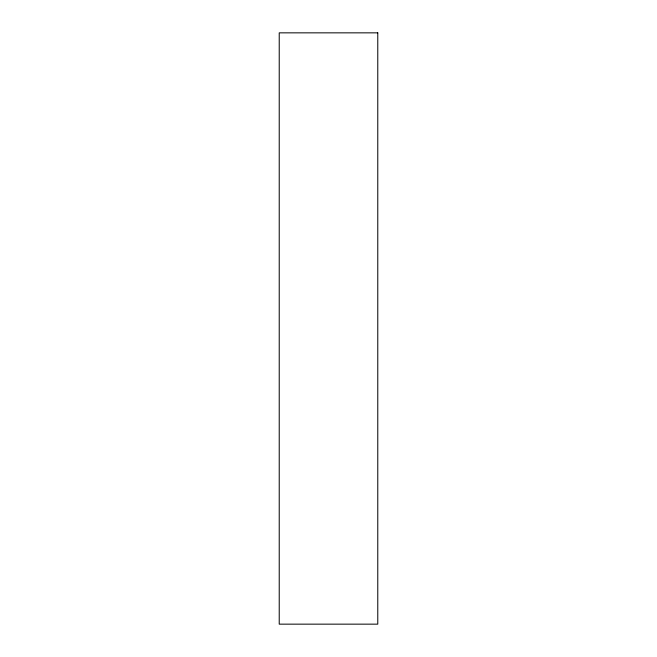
<?xml version="1.0" encoding="UTF-8"?>
<svg xmlns="http://www.w3.org/2000/svg" width="657" height="657" viewBox="0 0 657 657"><rect width="100%" height="100%" fill="white"/><g stroke="black" fill="none" stroke-linecap="round" stroke-linejoin="round"><path stroke-width="0.99" d="M377.775 32.85L279.225 32.85L279.225 624.15L377.775 624.15L377.775 32.85"/></g></svg>
